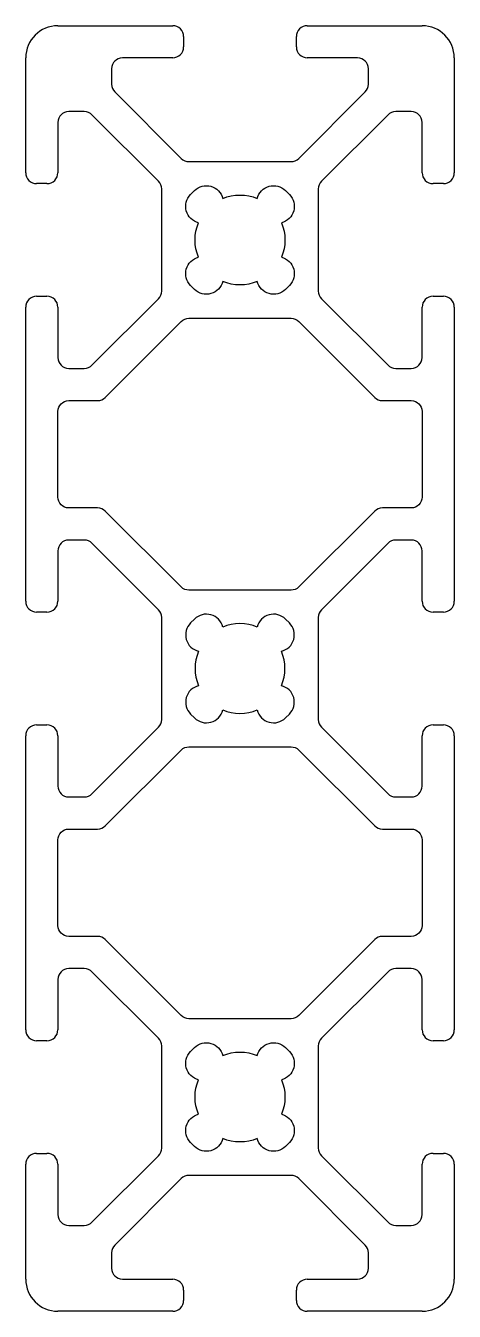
# Model space of a CAD drawing. Extents: x -10 to 10, y -60 to 0.
import ezdxf

# ---------------------------------------------------------------- set-up
doc = ezdxf.new("R2010")
doc.units = 0
doc.layers.get('0').update_dxf_attribs({"linetype": 'CONTINUOUS'})

msp = doc.modelspace()

# ---------------------------------------------------------------- linework, layer by layer
for p, q in [((-8.5, 0), (-3.138, 0)), ((3.138, 0), (8.5, 0)), ((-2.63, -0.508), (-2.63, -0.992)), ((2.63, -0.992), (2.63, -0.508)), ((-10, -6.862), (-10, -1.5)), ((-3.138, -1.5), (-5.487, -1.5)), ((5.487, -1.5), (3.138, -1.5)), ((10, -1.5), (10, -6.862)), ((-5.995, -2.008), (-5.995, -2.734)), ((5.995, -2.734), (5.995, -2.008)), ((-5.846, -3.093), (-2.743, -6.196)), ((2.743, -6.196), (5.846, -3.093)), ((-7.266, -4.005), (-7.992, -4.005)), ((-3.804, -7.257), (-6.907, -4.154)), ((6.907, -4.154), (3.804, -7.257)), ((7.992, -4.005), (7.266, -4.005)), ((-8.5, -4.513), (-8.5, -6.862)), ((8.5, -6.862), (8.5, -4.513)), ((-2.384, -6.345), (2.384, -6.345)), ((-9.008, -7.37), (-9.492, -7.37)), ((-3.655, -12.384), (-3.655, -7.616)), ((3.655, -7.616), (3.655, -12.384)), ((9.492, -7.37), (9.008, -7.37)), ((-10, -26.862), (-10, -13.138)), ((-9.492, -12.63), (-9.008, -12.63)), ((-8.5, -13.138), (-8.5, -15.487)), ((-6.907, -15.846), (-3.804, -12.743)), ((3.804, -12.743), (6.907, -15.846)), ((8.5, -15.487), (8.5, -13.138)), ((9.008, -12.63), (9.492, -12.63)), ((10, -13.138), (10, -26.862)), ((-7.992, -15.995), (-7.266, -15.995)), ((7.266, -15.995), (7.992, -15.995)), ((-8.5, -24.513), (-8.5, -26.862)), ((-7.266, -24.005), (-7.992, -24.005)), ((-3.804, -27.257), (-6.907, -24.154)), ((6.907, -24.154), (3.804, -27.257)), ((7.992, -24.005), (7.266, -24.005)), ((8.5, -26.862), (8.5, -24.513)), ((-9.008, -27.37), (-9.492, -27.37)), ((9.492, -27.37), (9.008, -27.37)), ((-3.655, -32.384), (-3.655, -27.616)), ((-3.655, -32.384), (-3.655, -27.616)), ((-2.124, -27.696), (-2.304, -27.876)), ((2.304, -27.876), (2.124, -27.696)), ((3.655, -27.616), (3.655, -32.384)), ((3.655, -27.616), (3.655, -32.384)), ((-2.304, -32.124), (-2.124, -32.304)), ((2.124, -32.304), (2.304, -32.124)), ((-9.492, -32.63), (-9.008, -32.63)), ((-6.907, -35.846), (-3.804, -32.743)), ((3.804, -32.743), (6.907, -35.846)), ((9.008, -32.63), (9.492, -32.63)), ((-10, -46.862), (-10, -33.138)), ((-8.5, -33.138), (-8.5, -35.487)), ((8.5, -35.487), (8.5, -33.138)), ((10, -33.138), (10, -46.862)), ((-7.992, -35.995), (-7.266, -35.995)), ((7.266, -35.995), (7.992, -35.995)), ((-7.266, -44.005), (-7.992, -44.005)), ((-3.804, -47.257), (-6.907, -44.154)), ((6.907, -44.154), (3.804, -47.257)), ((7.992, -44.005), (7.266, -44.005)), ((-8.5, -44.513), (-8.5, -46.862)), ((8.5, -46.862), (8.5, -44.513)), ((-9.008, -47.37), (-9.492, -47.37)), ((9.492, -47.37), (9.008, -47.37)), ((-3.655, -52.384), (-3.655, -47.616)), ((3.655, -47.616), (3.655, -52.384)), ((-9.492, -52.63), (-9.008, -52.63)), ((-6.907, -55.846), (-3.804, -52.743)), ((3.804, -52.743), (6.907, -55.846)), ((9.008, -52.63), (9.492, -52.63)), ((-10, -58.5), (-10, -53.138)), ((-8.5, -53.138), (-8.5, -55.487)), ((8.5, -55.487), (8.5, -53.138)), ((10, -53.138), (10, -58.5)), ((-2.743, -53.804), (-5.846, -56.907)), ((2.384, -53.655), (-2.384, -53.655)), ((5.846, -56.907), (2.743, -53.804)), ((-7.992, -55.995), (-7.266, -55.995)), ((7.266, -55.995), (7.992, -55.995)), ((-5.995, -57.266), (-5.995, -57.992)), ((5.995, -57.992), (5.995, -57.266)), ((-5.487, -58.5), (-3.138, -58.5)), ((3.138, -58.5), (5.487, -58.5)), ((-2.63, -59.008), (-2.63, -59.492)), ((2.63, -59.492), (2.63, -59.008)), ((-3.138, -60), (-8.5, -60)), ((8.5, -60), (3.138, -60))]:
    msp.add_line(p, q)
for points in [[(-1.936, -9.196, -0.58433), (-2.304, -7.876), (-2.124, -7.696, -0.58433), (-0.804, -8.064, -0.199349), (0.804, -8.064, -0.58433), (2.124, -7.696), (2.304, -7.876, -0.58433), (1.936, -9.196, -0.199349), (1.936, -10.804, -0.58433), (2.304, -12.124), (2.124, -12.304, -0.58433), (0.804, -11.936, -0.199349), (-0.804, -11.936, -0.58433), (-2.124, -12.304), (-2.304, -12.124, -0.58433), (-1.936, -10.804, -0.199349)], [(-8.5, -18.003, -0.414214), (-7.992, -17.495), (-6.645, -17.495, 0.198912), (-6.286, -17.346), (-2.743, -13.804, -0.198912), (-2.384, -13.655), (2.384, -13.655, -0.198912), (2.743, -13.804), (6.285, -17.346, 0.198912), (6.645, -17.495), (7.992, -17.495, -0.414214), (8.5, -18.003), (8.5, -21.997, -0.414214), (7.992, -22.505), (6.645, -22.505, 0.198912), (6.285, -22.654), (2.743, -26.196, -0.198912), (2.384, -26.345), (-2.384, -26.345, -0.198912), (-2.743, -26.196), (-6.286, -22.654, 0.198912), (-6.645, -22.505), (-7.992, -22.505, -0.414214), (-8.5, -21.997)], [(-8.5, -41.997), (-8.5, -38.003, -0.414214), (-7.992, -37.495), (-6.645, -37.495, 0.198912), (-6.286, -37.346), (-2.743, -33.804, -0.198912), (-2.384, -33.655), (2.384, -33.655, -0.198912), (2.743, -33.804), (6.285, -37.346, 0.198912), (6.645, -37.495), (7.992, -37.495, -0.414214), (8.5, -38.003), (8.5, -41.997, -0.414214), (7.992, -42.505), (6.645, -42.505, 0.198912), (6.285, -42.654), (2.743, -46.196, -0.198912), (2.384, -46.345), (-2.384, -46.345, -0.198912), (-2.743, -46.196), (-6.286, -42.654, 0.198912), (-6.645, -42.505), (-7.992, -42.505, -0.414214)], [(-2.124, -52.304), (-2.304, -52.124, -0.58433), (-1.936, -50.804, -0.199349), (-1.936, -49.196, -0.58433), (-2.304, -47.876), (-2.124, -47.696, -0.58433), (-0.804, -48.064, -0.199349), (0.804, -48.064, -0.58433), (2.124, -47.696), (2.304, -47.876, -0.58433), (1.936, -49.196, -0.199349), (1.936, -50.804, -0.58433), (2.304, -52.124), (2.124, -52.304, -0.58433), (0.804, -51.936, -0.199349), (-0.804, -51.936, -0.58433)]]:
    msp.add_lwpolyline(points, format="xyb", close=True)
for centre, radius, start, end in [((-8.5, -1.5), 1.5, 90, 180), ((-3.138, -0.508), 0.508, 0, 90), ((3.138, -0.508), 0.508, 90, 180), ((8.5, -1.5), 1.5, 0, 90), ((-3.138, -0.992), 0.508, -90, 0), ((3.138, -0.992), 0.508, 180, 270), ((-5.487, -2.008), 0.508, 90, 180), ((5.487, -2.008), 0.508, 0, 90), ((-5.487, -2.734), 0.508, 180, 225), ((5.487, -2.734), 0.508, -45, 0), ((-7.992, -4.513), 0.508, 90, 180), ((-7.266, -4.513), 0.508, 45, 90), ((7.266, -4.513), 0.508, 90, 135), ((7.992, -4.513), 0.508, 0, 90), ((-2.384, -5.837), 0.508, 225, 270), ((2.384, -5.837), 0.508, 270, 315), ((-9.492, -6.862), 0.508, 180, 270), ((-9.008, -6.862), 0.508, -90, 0), ((9.008, -6.862), 0.508, 180, 270), ((9.492, -6.862), 0.508, 270, 360), ((-4.163, -7.616), 0.508, 0, 45), ((4.163, -7.616), 0.508, 135, 180), ((-4.163, -12.384), 0.508, -45, 0), ((4.163, -12.384), 0.508, 180, 225), ((-9.492, -13.138), 0.508, 90, 180), ((-9.008, -13.138), 0.508, 0, 90), ((9.008, -13.138), 0.508, 90, 180), ((9.492, -13.138), 0.508, 0, 90), ((-7.992, -15.487), 0.508, 180, 270), ((7.992, -15.487), 0.508, -90, 0), ((-7.266, -15.487), 0.508, 270, 315), ((7.266, -15.487), 0.508, 225, 270), ((-7.992, -24.513), 0.508, 90, 180), ((-7.266, -24.513), 0.508, 45, 90), ((7.266, -24.513), 0.508, 90, 135), ((7.992, -24.513), 0.508, 0, 90), ((-9.492, -26.862), 0.508, 180, 270), ((-9.008, -26.862), 0.508, -90, 0), ((9.008, -26.862), 0.508, 180, 270), ((9.492, -26.862), 0.508, -90, 0), ((-4.163, -27.616), 0.508, 0, 45), ((-1.568, -28.252), 0.787, 13.80387, 135), ((1.568, -28.252), 0.787, 45, 166.19613), ((4.163, -27.616), 0.508, 135, 180), ((-1.748, -28.432), 0.787, 135, 256.19613), ((-1.748, -28.432), 0.787, 135, 256.19613), ((0, -30), 2.096, 67.4519, 112.5481), ((1.748, -28.432), 0.787, -76.19613, 45), ((1.748, -28.432), 0.787, -76.19613, 45), ((0, -30), 2.096, 157.4519, 202.5481), ((0, -30), 2.096, 157.4519, 202.5481), ((0, -30), 2.096, -22.5481, 22.5481), ((0, -30), 2.096, -22.5481, 22.5481), ((-1.748, -31.568), 0.787, 103.80387, 225), ((1.748, -31.568), 0.787, -45, 76.19613), ((-4.163, -32.384), 0.508, 315, 360), ((-1.568, -31.748), 0.787, 225, 346.19613), ((0, -30), 2.096, 247.4519, 292.5481), ((1.568, -31.748), 0.787, 193.80387, 315), ((4.163, -32.384), 0.508, 180, 225), ((-9.492, -33.138), 0.508, 90, 180), ((-9.008, -33.138), 0.508, 0, 90), ((9.008, -33.138), 0.508, 90, 180), ((9.492, -33.138), 0.508, 0, 90), ((-7.992, -35.487), 0.508, 180, 270), ((-7.266, -35.487), 0.508, 270, 315), ((7.266, -35.487), 0.508, 225, 270), ((7.992, -35.487), 0.508, 270, 360), ((-7.992, -44.513), 0.508, 90, 180), ((-7.266, -44.513), 0.508, 45, 90), ((7.266, -44.513), 0.508, 90, 135), ((7.992, -44.513), 0.508, 0, 90), ((-9.492, -46.862), 0.508, 180, 270), ((-9.008, -46.862), 0.508, -90, 0), ((-4.163, -47.616), 0.508, 0, 45), ((4.163, -47.616), 0.508, 135, 180), ((9.008, -46.862), 0.508, 180, 270), ((9.492, -46.862), 0.508, -90, 0), ((-9.492, -53.138), 0.508, 90, 180), ((-9.008, -53.138), 0.508, 0, 90), ((-4.163, -52.384), 0.508, 315, 360), ((4.163, -52.384), 0.508, 180, 225), ((9.008, -53.138), 0.508, 90, 180), ((9.492, -53.138), 0.508, 0, 90), ((-2.384, -54.163), 0.508, 90, 135), ((2.384, -54.163), 0.508, 45, 90), ((-7.992, -55.487), 0.508, 180, 270), ((7.992, -55.487), 0.508, -90, 0), ((-7.266, -55.487), 0.508, 270, 315), ((7.266, -55.487), 0.508, 225, 270), ((-5.487, -57.266), 0.508, 135, 180), ((5.487, -57.266), 0.508, 0, 45), ((-5.487, -57.992), 0.508, 180, 270), ((5.487, -57.992), 0.508, 270, 360), ((-8.5, -58.5), 1.5, 180, 270), ((-3.138, -59.008), 0.508, 0, 90), ((3.138, -59.008), 0.508, 90, 180), ((8.5, -58.5), 1.5, -90, 0), ((-3.138, -59.492), 0.508, -90, 0), ((3.138, -59.492), 0.508, 180, 270)]:
    msp.add_arc(centre, radius, start, end)

doc.saveas('drawing.dxf')
